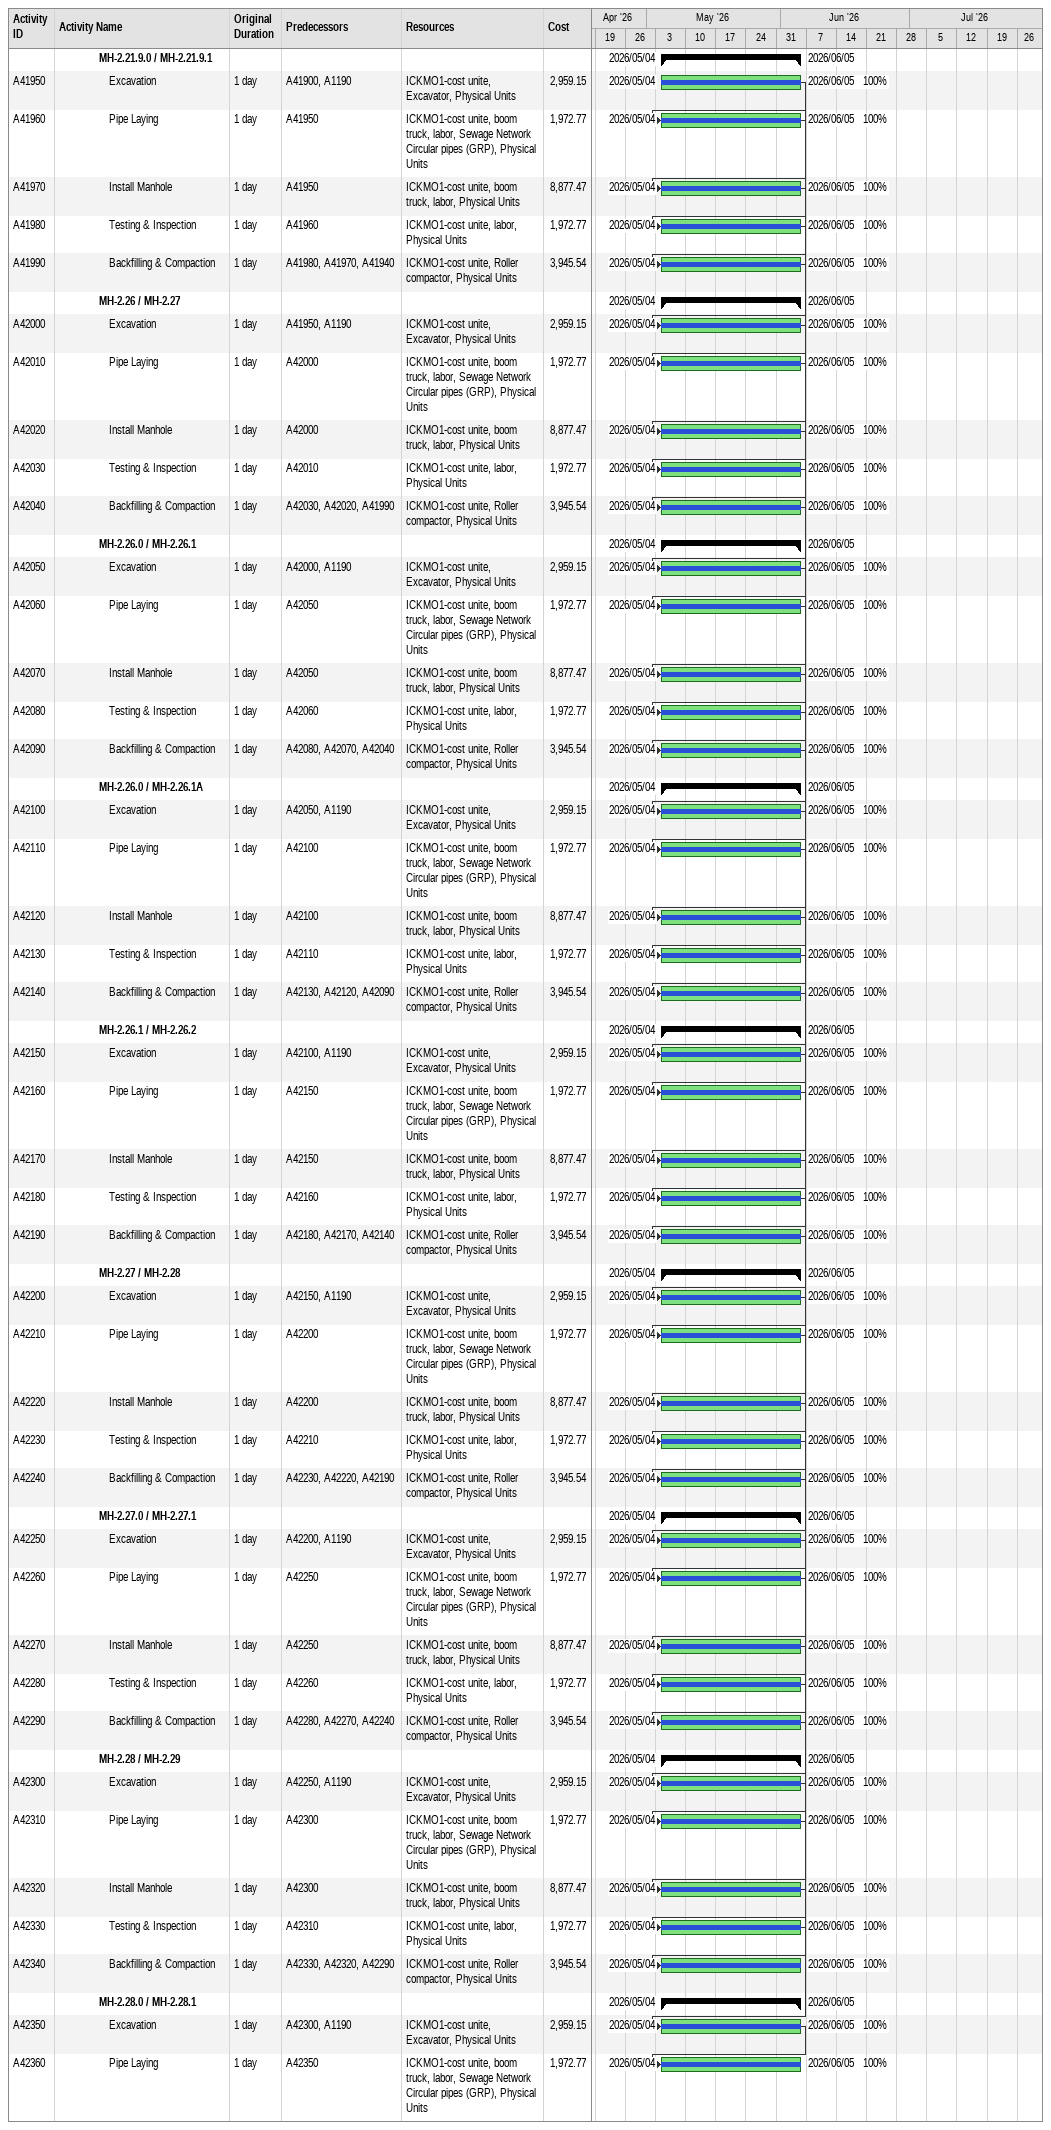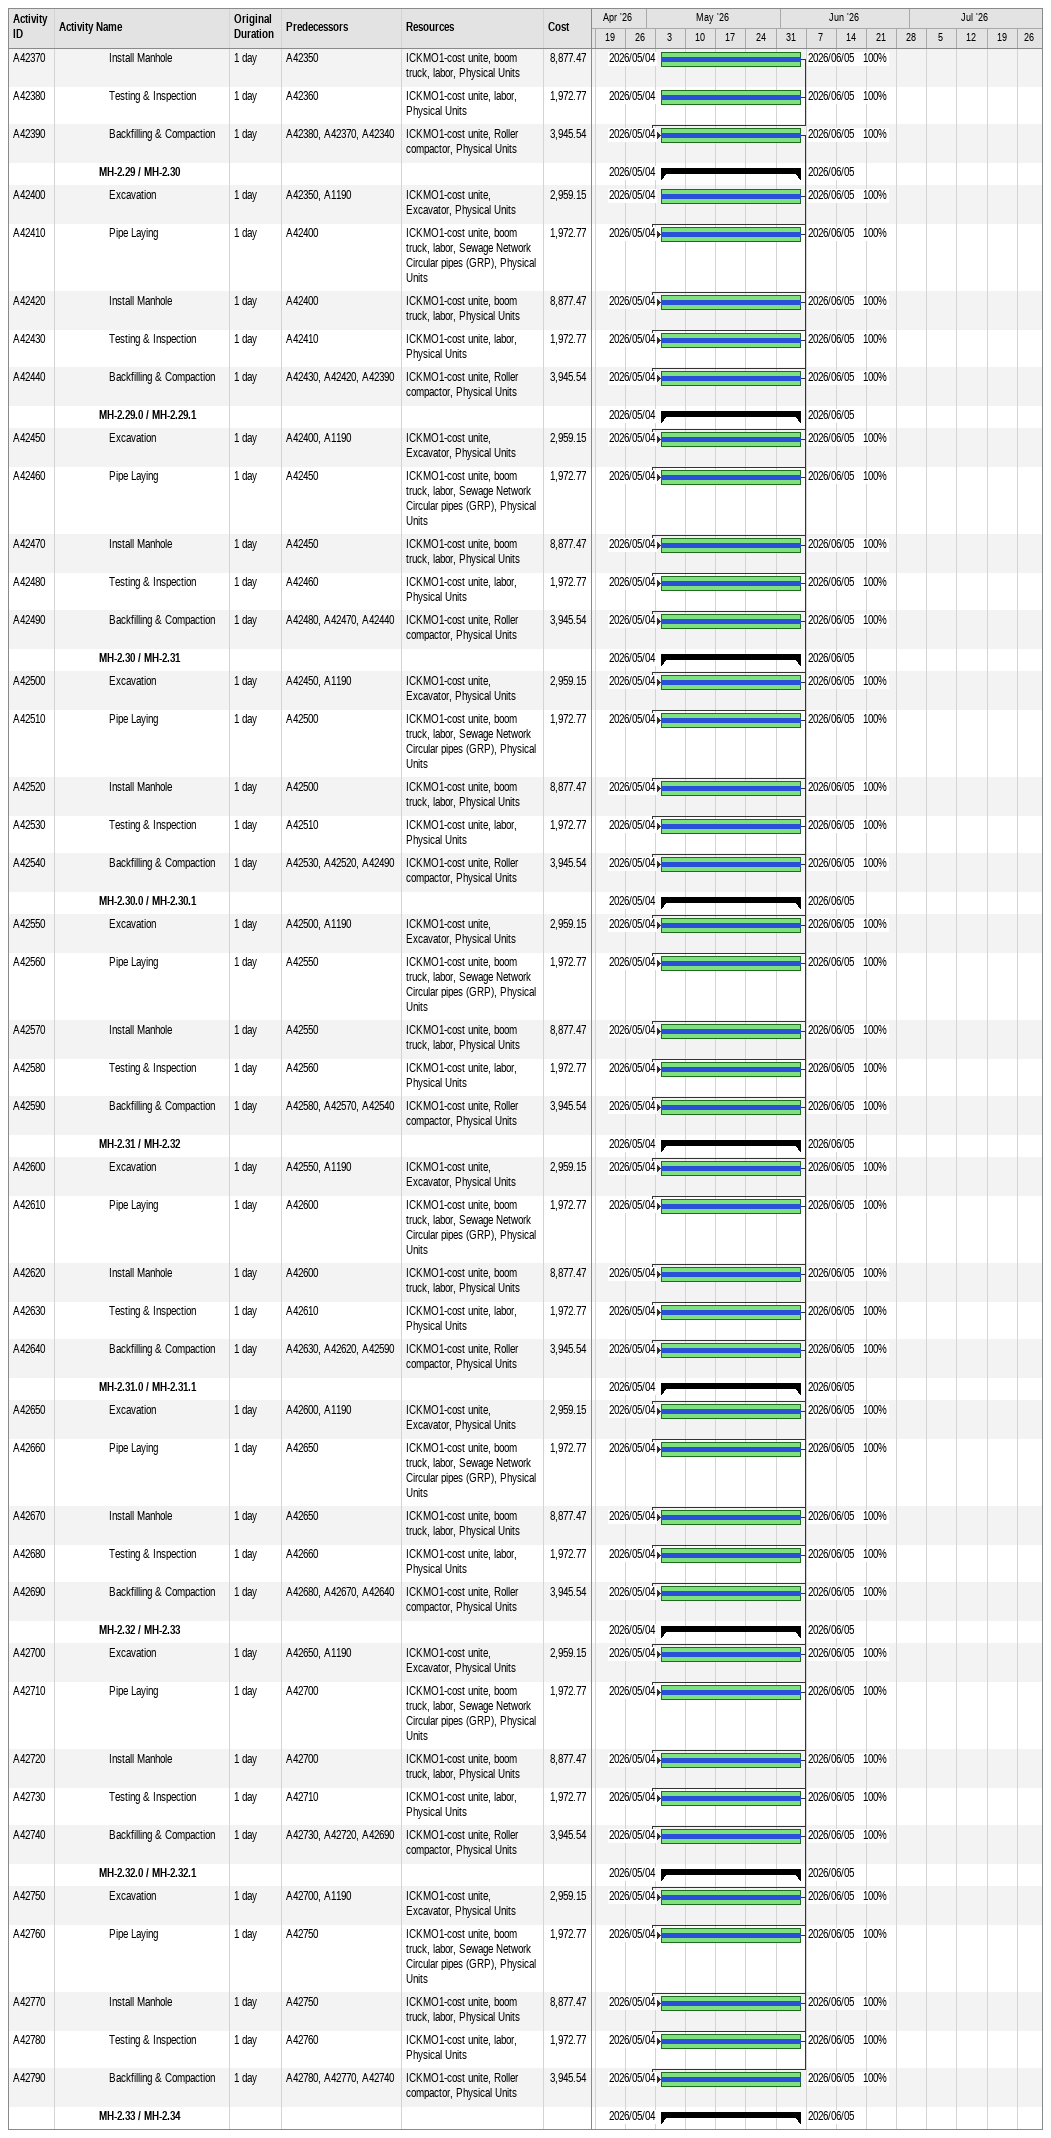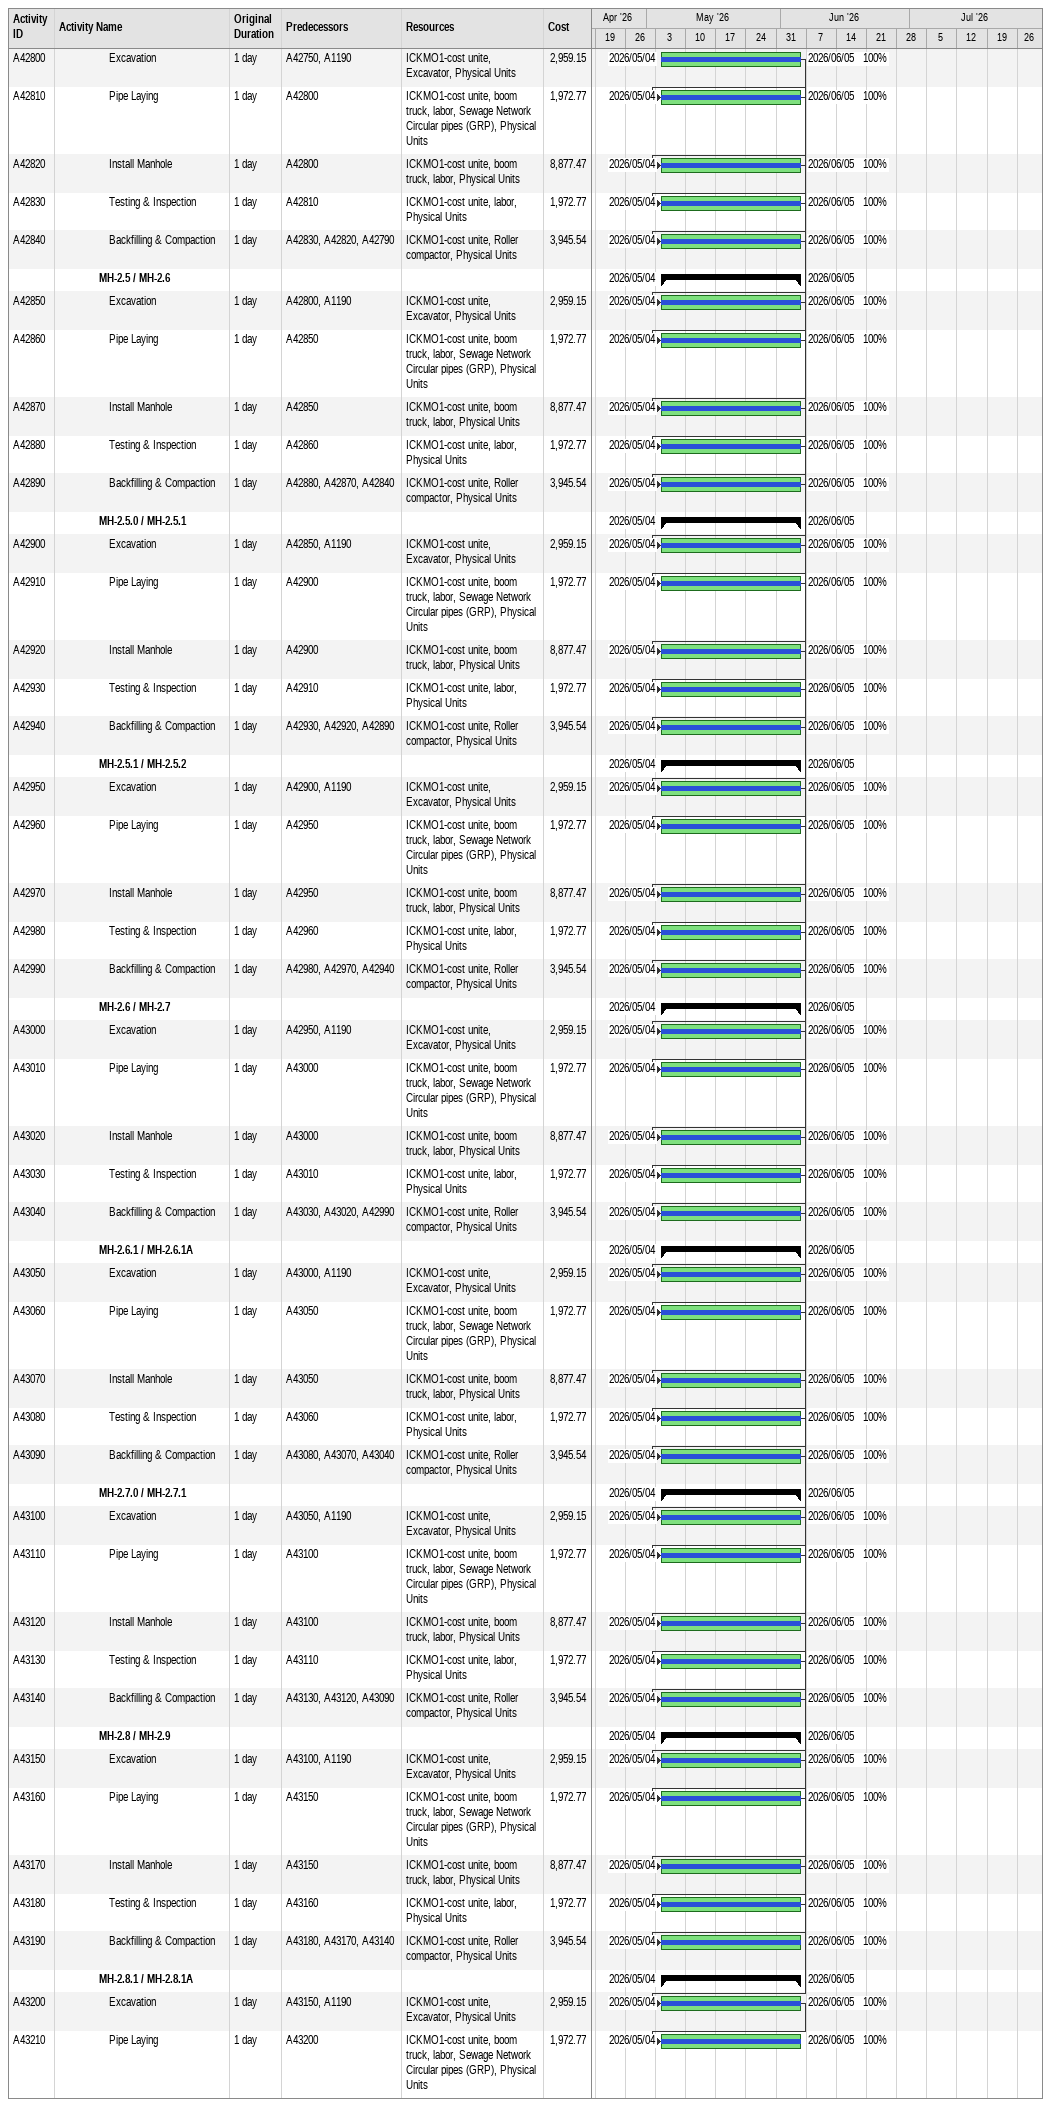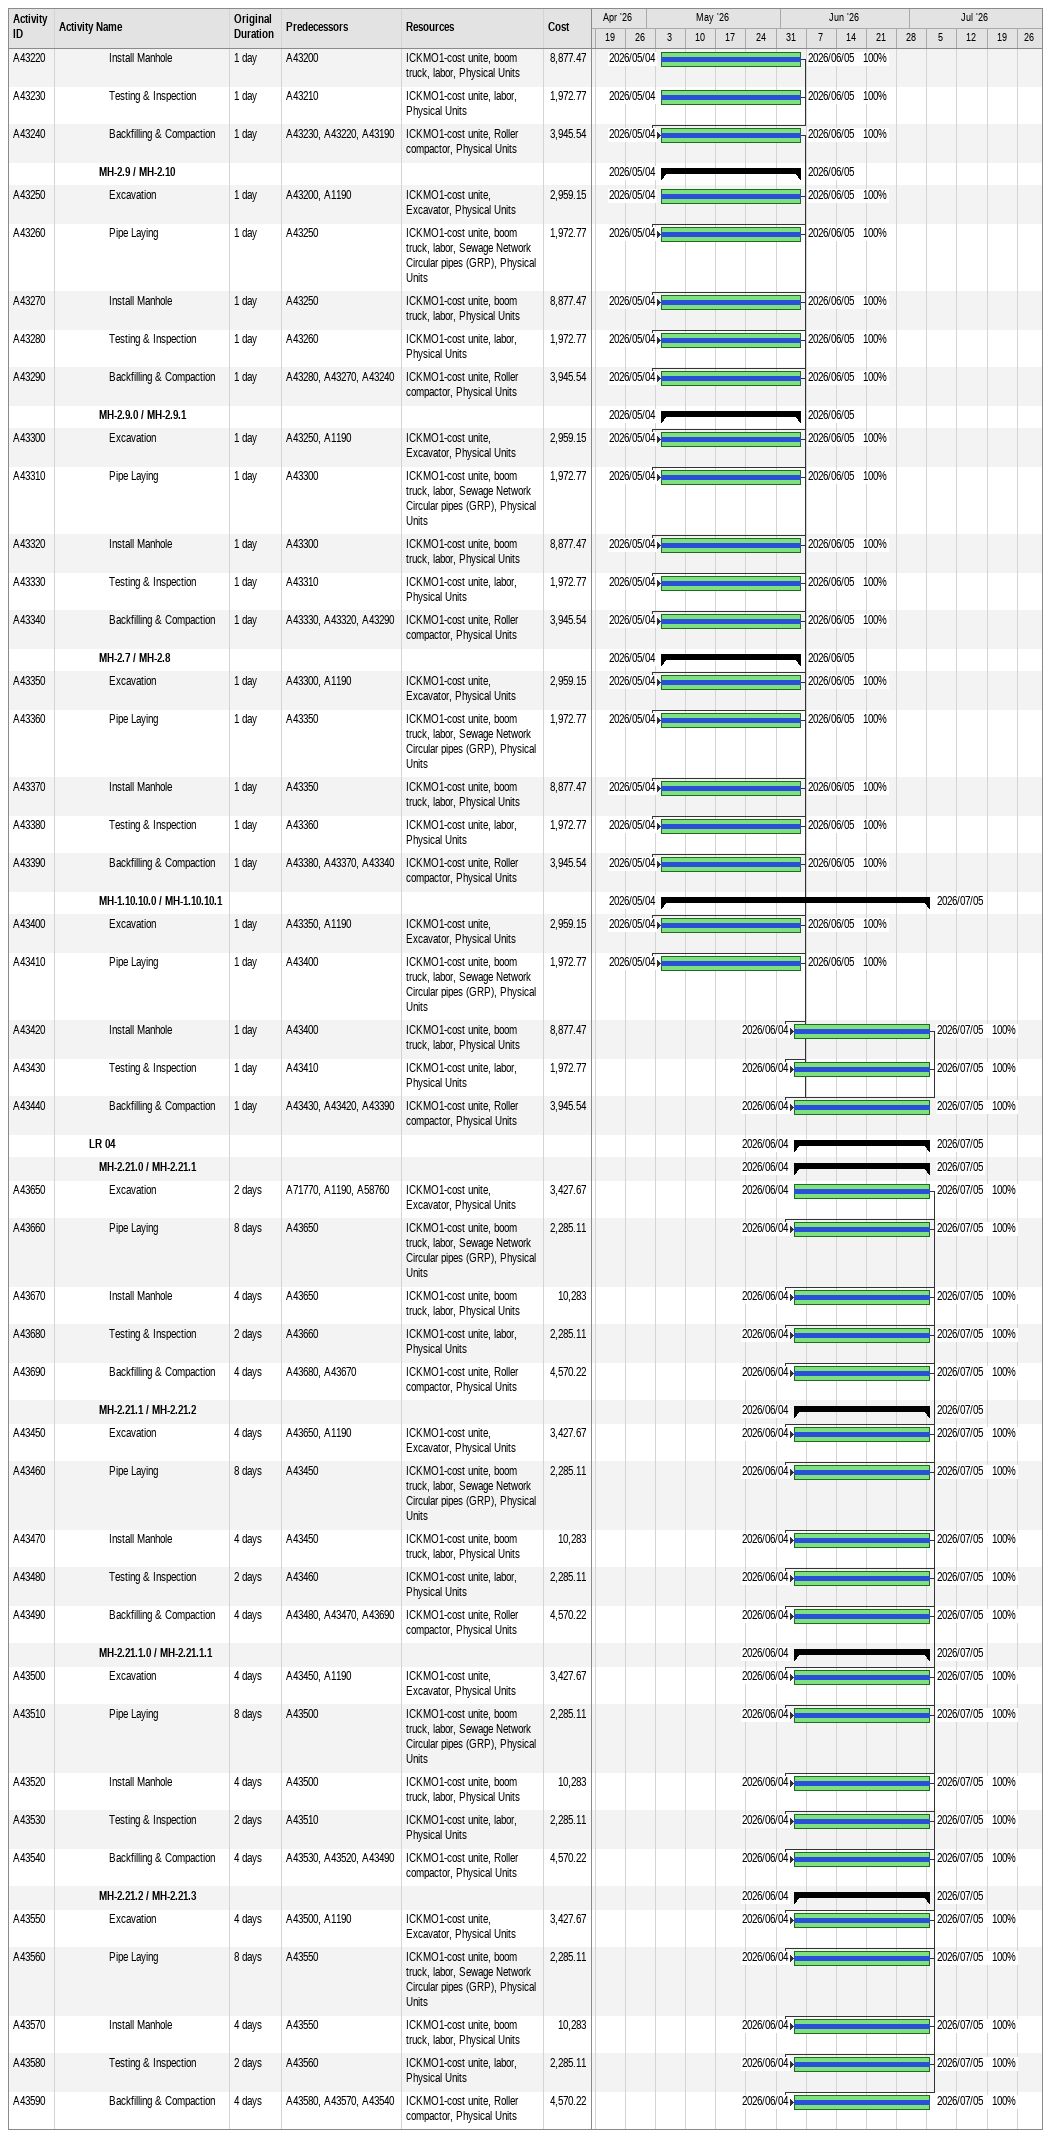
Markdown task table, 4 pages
| ID | Level | Task | Original duration | Start | Finish | Predecessors | Resources | % complete | Cost |
|---|---|---|---|---|---|---|---|---|---|
|  | 5 | **MH-2.21.9.0 / MH-2.21.9.1** |  | 2026-05-04 | 2026-06-05 |  |  |  |  |
| A41950 | 6 | Excavation | 1d | 2026-05-04 | 2026-06-05 | A41900, A1190 | ICKMO1-cost unite, Excavator, Physical Units | 100 | 2959.15 |
| A41960 | 6 | Pipe Laying | 1d | 2026-05-04 | 2026-06-05 | A41950 | ICKMO1-cost unite, boom truck, labor, Sewage Network Circular pipes (GRP), Physical Units | 100 | 1972.77 |
| A41970 | 6 | Install Manhole | 1d | 2026-05-04 | 2026-06-05 | A41950 | ICKMO1-cost unite, boom truck, labor, Physical Units | 100 | 8877.47 |
| A41980 | 6 | Testing & Inspection | 1d | 2026-05-04 | 2026-06-05 | A41960 | ICKMO1-cost unite, labor, Physical Units | 100 | 1972.77 |
| A41990 | 6 | Backfilling & Compaction | 1d | 2026-05-04 | 2026-06-05 | A41980, A41970, A41940 | ICKMO1-cost unite, Roller compactor, Physical Units | 100 | 3945.54 |
|  | 5 | **MH-2.26 / MH-2.27** |  | 2026-05-04 | 2026-06-05 |  |  |  |  |
| A42000 | 6 | Excavation | 1d | 2026-05-04 | 2026-06-05 | A41950, A1190 | ICKMO1-cost unite, Excavator, Physical Units | 100 | 2959.15 |
| A42010 | 6 | Pipe Laying | 1d | 2026-05-04 | 2026-06-05 | A42000 | ICKMO1-cost unite, boom truck, labor, Sewage Network Circular pipes (GRP), Physical Units | 100 | 1972.77 |
| A42020 | 6 | Install Manhole | 1d | 2026-05-04 | 2026-06-05 | A42000 | ICKMO1-cost unite, boom truck, labor, Physical Units | 100 | 8877.47 |
| A42030 | 6 | Testing & Inspection | 1d | 2026-05-04 | 2026-06-05 | A42010 | ICKMO1-cost unite, labor, Physical Units | 100 | 1972.77 |
| A42040 | 6 | Backfilling & Compaction | 1d | 2026-05-04 | 2026-06-05 | A42030, A42020, A41990 | ICKMO1-cost unite, Roller compactor, Physical Units | 100 | 3945.54 |
|  | 5 | **MH-2.26.0 / MH-2.26.1** |  | 2026-05-04 | 2026-06-05 |  |  |  |  |
| A42050 | 6 | Excavation | 1d | 2026-05-04 | 2026-06-05 | A42000, A1190 | ICKMO1-cost unite, Excavator, Physical Units | 100 | 2959.15 |
| A42060 | 6 | Pipe Laying | 1d | 2026-05-04 | 2026-06-05 | A42050 | ICKMO1-cost unite, boom truck, labor, Sewage Network Circular pipes (GRP), Physical Units | 100 | 1972.77 |
| A42070 | 6 | Install Manhole | 1d | 2026-05-04 | 2026-06-05 | A42050 | ICKMO1-cost unite, boom truck, labor, Physical Units | 100 | 8877.47 |
| A42080 | 6 | Testing & Inspection | 1d | 2026-05-04 | 2026-06-05 | A42060 | ICKMO1-cost unite, labor, Physical Units | 100 | 1972.77 |
| A42090 | 6 | Backfilling & Compaction | 1d | 2026-05-04 | 2026-06-05 | A42080, A42070, A42040 | ICKMO1-cost unite, Roller compactor, Physical Units | 100 | 3945.54 |
|  | 5 | **MH-2.26.0 / MH-2.26.1A** |  | 2026-05-04 | 2026-06-05 |  |  |  |  |
| A42100 | 6 | Excavation | 1d | 2026-05-04 | 2026-06-05 | A42050, A1190 | ICKMO1-cost unite, Excavator, Physical Units | 100 | 2959.15 |
| A42110 | 6 | Pipe Laying | 1d | 2026-05-04 | 2026-06-05 | A42100 | ICKMO1-cost unite, boom truck, labor, Sewage Network Circular pipes (GRP), Physical Units | 100 | 1972.77 |
| A42120 | 6 | Install Manhole | 1d | 2026-05-04 | 2026-06-05 | A42100 | ICKMO1-cost unite, boom truck, labor, Physical Units | 100 | 8877.47 |
| A42130 | 6 | Testing & Inspection | 1d | 2026-05-04 | 2026-06-05 | A42110 | ICKMO1-cost unite, labor, Physical Units | 100 | 1972.77 |
| A42140 | 6 | Backfilling & Compaction | 1d | 2026-05-04 | 2026-06-05 | A42130, A42120, A42090 | ICKMO1-cost unite, Roller compactor, Physical Units | 100 | 3945.54 |
|  | 5 | **MH-2.26.1 / MH-2.26.2** |  | 2026-05-04 | 2026-06-05 |  |  |  |  |
| A42150 | 6 | Excavation | 1d | 2026-05-04 | 2026-06-05 | A42100, A1190 | ICKMO1-cost unite, Excavator, Physical Units | 100 | 2959.15 |
| A42160 | 6 | Pipe Laying | 1d | 2026-05-04 | 2026-06-05 | A42150 | ICKMO1-cost unite, boom truck, labor, Sewage Network Circular pipes (GRP), Physical Units | 100 | 1972.77 |
| A42170 | 6 | Install Manhole | 1d | 2026-05-04 | 2026-06-05 | A42150 | ICKMO1-cost unite, boom truck, labor, Physical Units | 100 | 8877.47 |
| A42180 | 6 | Testing & Inspection | 1d | 2026-05-04 | 2026-06-05 | A42160 | ICKMO1-cost unite, labor, Physical Units | 100 | 1972.77 |
| A42190 | 6 | Backfilling & Compaction | 1d | 2026-05-04 | 2026-06-05 | A42180, A42170, A42140 | ICKMO1-cost unite, Roller compactor, Physical Units | 100 | 3945.54 |
|  | 5 | **MH-2.27 / MH-2.28** |  | 2026-05-04 | 2026-06-05 |  |  |  |  |
| A42200 | 6 | Excavation | 1d | 2026-05-04 | 2026-06-05 | A42150, A1190 | ICKMO1-cost unite, Excavator, Physical Units | 100 | 2959.15 |
| A42210 | 6 | Pipe Laying | 1d | 2026-05-04 | 2026-06-05 | A42200 | ICKMO1-cost unite, boom truck, labor, Sewage Network Circular pipes (GRP), Physical Units | 100 | 1972.77 |
| A42220 | 6 | Install Manhole | 1d | 2026-05-04 | 2026-06-05 | A42200 | ICKMO1-cost unite, boom truck, labor, Physical Units | 100 | 8877.47 |
| A42230 | 6 | Testing & Inspection | 1d | 2026-05-04 | 2026-06-05 | A42210 | ICKMO1-cost unite, labor, Physical Units | 100 | 1972.77 |
| A42240 | 6 | Backfilling & Compaction | 1d | 2026-05-04 | 2026-06-05 | A42230, A42220, A42190 | ICKMO1-cost unite, Roller compactor, Physical Units | 100 | 3945.54 |
|  | 5 | **MH-2.27.0 / MH-2.27.1** |  | 2026-05-04 | 2026-06-05 |  |  |  |  |
| A42250 | 6 | Excavation | 1d | 2026-05-04 | 2026-06-05 | A42200, A1190 | ICKMO1-cost unite, Excavator, Physical Units | 100 | 2959.15 |
| A42260 | 6 | Pipe Laying | 1d | 2026-05-04 | 2026-06-05 | A42250 | ICKMO1-cost unite, boom truck, labor, Sewage Network Circular pipes (GRP), Physical Units | 100 | 1972.77 |
| A42270 | 6 | Install Manhole | 1d | 2026-05-04 | 2026-06-05 | A42250 | ICKMO1-cost unite, boom truck, labor, Physical Units | 100 | 8877.47 |
| A42280 | 6 | Testing & Inspection | 1d | 2026-05-04 | 2026-06-05 | A42260 | ICKMO1-cost unite, labor, Physical Units | 100 | 1972.77 |
| A42290 | 6 | Backfilling & Compaction | 1d | 2026-05-04 | 2026-06-05 | A42280, A42270, A42240 | ICKMO1-cost unite, Roller compactor, Physical Units | 100 | 3945.54 |
|  | 5 | **MH-2.28 / MH-2.29** |  | 2026-05-04 | 2026-06-05 |  |  |  |  |
| A42300 | 6 | Excavation | 1d | 2026-05-04 | 2026-06-05 | A42250, A1190 | ICKMO1-cost unite, Excavator, Physical Units | 100 | 2959.15 |
| A42310 | 6 | Pipe Laying | 1d | 2026-05-04 | 2026-06-05 | A42300 | ICKMO1-cost unite, boom truck, labor, Sewage Network Circular pipes (GRP), Physical Units | 100 | 1972.77 |
| A42320 | 6 | Install Manhole | 1d | 2026-05-04 | 2026-06-05 | A42300 | ICKMO1-cost unite, boom truck, labor, Physical Units | 100 | 8877.47 |
| A42330 | 6 | Testing & Inspection | 1d | 2026-05-04 | 2026-06-05 | A42310 | ICKMO1-cost unite, labor, Physical Units | 100 | 1972.77 |
| A42340 | 6 | Backfilling & Compaction | 1d | 2026-05-04 | 2026-06-05 | A42330, A42320, A42290 | ICKMO1-cost unite, Roller compactor, Physical Units | 100 | 3945.54 |
|  | 5 | **MH-2.28.0 / MH-2.28.1** |  | 2026-05-04 | 2026-06-05 |  |  |  |  |
| A42350 | 6 | Excavation | 1d | 2026-05-04 | 2026-06-05 | A42300, A1190 | ICKMO1-cost unite, Excavator, Physical Units | 100 | 2959.15 |
| A42360 | 6 | Pipe Laying | 1d | 2026-05-04 | 2026-06-05 | A42350 | ICKMO1-cost unite, boom truck, labor, Sewage Network Circular pipes (GRP), Physical Units | 100 | 1972.77 |
| A42370 | 6 | Install Manhole | 1d | 2026-05-04 | 2026-06-05 | A42350 | ICKMO1-cost unite, boom truck, labor, Physical Units | 100 | 8877.47 |
| A42380 | 6 | Testing & Inspection | 1d | 2026-05-04 | 2026-06-05 | A42360 | ICKMO1-cost unite, labor, Physical Units | 100 | 1972.77 |
| A42390 | 6 | Backfilling & Compaction | 1d | 2026-05-04 | 2026-06-05 | A42380, A42370, A42340 | ICKMO1-cost unite, Roller compactor, Physical Units | 100 | 3945.54 |
|  | 5 | **MH-2.29 / MH-2.30** |  | 2026-05-04 | 2026-06-05 |  |  |  |  |
| A42400 | 6 | Excavation | 1d | 2026-05-04 | 2026-06-05 | A42350, A1190 | ICKMO1-cost unite, Excavator, Physical Units | 100 | 2959.15 |
| A42410 | 6 | Pipe Laying | 1d | 2026-05-04 | 2026-06-05 | A42400 | ICKMO1-cost unite, boom truck, labor, Sewage Network Circular pipes (GRP), Physical Units | 100 | 1972.77 |
| A42420 | 6 | Install Manhole | 1d | 2026-05-04 | 2026-06-05 | A42400 | ICKMO1-cost unite, boom truck, labor, Physical Units | 100 | 8877.47 |
| A42430 | 6 | Testing & Inspection | 1d | 2026-05-04 | 2026-06-05 | A42410 | ICKMO1-cost unite, labor, Physical Units | 100 | 1972.77 |
| A42440 | 6 | Backfilling & Compaction | 1d | 2026-05-04 | 2026-06-05 | A42430, A42420, A42390 | ICKMO1-cost unite, Roller compactor, Physical Units | 100 | 3945.54 |
|  | 5 | **MH-2.29.0 / MH-2.29.1** |  | 2026-05-04 | 2026-06-05 |  |  |  |  |
| A42450 | 6 | Excavation | 1d | 2026-05-04 | 2026-06-05 | A42400, A1190 | ICKMO1-cost unite, Excavator, Physical Units | 100 | 2959.15 |
| A42460 | 6 | Pipe Laying | 1d | 2026-05-04 | 2026-06-05 | A42450 | ICKMO1-cost unite, boom truck, labor, Sewage Network Circular pipes (GRP), Physical Units | 100 | 1972.77 |
| A42470 | 6 | Install Manhole | 1d | 2026-05-04 | 2026-06-05 | A42450 | ICKMO1-cost unite, boom truck, labor, Physical Units | 100 | 8877.47 |
| A42480 | 6 | Testing & Inspection | 1d | 2026-05-04 | 2026-06-05 | A42460 | ICKMO1-cost unite, labor, Physical Units | 100 | 1972.77 |
| A42490 | 6 | Backfilling & Compaction | 1d | 2026-05-04 | 2026-06-05 | A42480, A42470, A42440 | ICKMO1-cost unite, Roller compactor, Physical Units | 100 | 3945.54 |
|  | 5 | **MH-2.30 / MH-2.31** |  | 2026-05-04 | 2026-06-05 |  |  |  |  |
| A42500 | 6 | Excavation | 1d | 2026-05-04 | 2026-06-05 | A42450, A1190 | ICKMO1-cost unite, Excavator, Physical Units | 100 | 2959.15 |
| A42510 | 6 | Pipe Laying | 1d | 2026-05-04 | 2026-06-05 | A42500 | ICKMO1-cost unite, boom truck, labor, Sewage Network Circular pipes (GRP), Physical Units | 100 | 1972.77 |
| A42520 | 6 | Install Manhole | 1d | 2026-05-04 | 2026-06-05 | A42500 | ICKMO1-cost unite, boom truck, labor, Physical Units | 100 | 8877.47 |
| A42530 | 6 | Testing & Inspection | 1d | 2026-05-04 | 2026-06-05 | A42510 | ICKMO1-cost unite, labor, Physical Units | 100 | 1972.77 |
| A42540 | 6 | Backfilling & Compaction | 1d | 2026-05-04 | 2026-06-05 | A42530, A42520, A42490 | ICKMO1-cost unite, Roller compactor, Physical Units | 100 | 3945.54 |
|  | 5 | **MH-2.30.0 / MH-2.30.1** |  | 2026-05-04 | 2026-06-05 |  |  |  |  |
| A42550 | 6 | Excavation | 1d | 2026-05-04 | 2026-06-05 | A42500, A1190 | ICKMO1-cost unite, Excavator, Physical Units | 100 | 2959.15 |
| A42560 | 6 | Pipe Laying | 1d | 2026-05-04 | 2026-06-05 | A42550 | ICKMO1-cost unite, boom truck, labor, Sewage Network Circular pipes (GRP), Physical Units | 100 | 1972.77 |
| A42570 | 6 | Install Manhole | 1d | 2026-05-04 | 2026-06-05 | A42550 | ICKMO1-cost unite, boom truck, labor, Physical Units | 100 | 8877.47 |
| A42580 | 6 | Testing & Inspection | 1d | 2026-05-04 | 2026-06-05 | A42560 | ICKMO1-cost unite, labor, Physical Units | 100 | 1972.77 |
| A42590 | 6 | Backfilling & Compaction | 1d | 2026-05-04 | 2026-06-05 | A42580, A42570, A42540 | ICKMO1-cost unite, Roller compactor, Physical Units | 100 | 3945.54 |
|  | 5 | **MH-2.31 / MH-2.32** |  | 2026-05-04 | 2026-06-05 |  |  |  |  |
| A42600 | 6 | Excavation | 1d | 2026-05-04 | 2026-06-05 | A42550, A1190 | ICKMO1-cost unite, Excavator, Physical Units | 100 | 2959.15 |
| A42610 | 6 | Pipe Laying | 1d | 2026-05-04 | 2026-06-05 | A42600 | ICKMO1-cost unite, boom truck, labor, Sewage Network Circular pipes (GRP), Physical Units | 100 | 1972.77 |
| A42620 | 6 | Install Manhole | 1d | 2026-05-04 | 2026-06-05 | A42600 | ICKMO1-cost unite, boom truck, labor, Physical Units | 100 | 8877.47 |
| A42630 | 6 | Testing & Inspection | 1d | 2026-05-04 | 2026-06-05 | A42610 | ICKMO1-cost unite, labor, Physical Units | 100 | 1972.77 |
| A42640 | 6 | Backfilling & Compaction | 1d | 2026-05-04 | 2026-06-05 | A42630, A42620, A42590 | ICKMO1-cost unite, Roller compactor, Physical Units | 100 | 3945.54 |
|  | 5 | **MH-2.31.0 / MH-2.31.1** |  | 2026-05-04 | 2026-06-05 |  |  |  |  |
| A42650 | 6 | Excavation | 1d | 2026-05-04 | 2026-06-05 | A42600, A1190 | ICKMO1-cost unite, Excavator, Physical Units | 100 | 2959.15 |
| A42660 | 6 | Pipe Laying | 1d | 2026-05-04 | 2026-06-05 | A42650 | ICKMO1-cost unite, boom truck, labor, Sewage Network Circular pipes (GRP), Physical Units | 100 | 1972.77 |
| A42670 | 6 | Install Manhole | 1d | 2026-05-04 | 2026-06-05 | A42650 | ICKMO1-cost unite, boom truck, labor, Physical Units | 100 | 8877.47 |
| A42680 | 6 | Testing & Inspection | 1d | 2026-05-04 | 2026-06-05 | A42660 | ICKMO1-cost unite, labor, Physical Units | 100 | 1972.77 |
| A42690 | 6 | Backfilling & Compaction | 1d | 2026-05-04 | 2026-06-05 | A42680, A42670, A42640 | ICKMO1-cost unite, Roller compactor, Physical Units | 100 | 3945.54 |
|  | 5 | **MH-2.32 / MH-2.33** |  | 2026-05-04 | 2026-06-05 |  |  |  |  |
| A42700 | 6 | Excavation | 1d | 2026-05-04 | 2026-06-05 | A42650, A1190 | ICKMO1-cost unite, Excavator, Physical Units | 100 | 2959.15 |
| A42710 | 6 | Pipe Laying | 1d | 2026-05-04 | 2026-06-05 | A42700 | ICKMO1-cost unite, boom truck, labor, Sewage Network Circular pipes (GRP), Physical Units | 100 | 1972.77 |
| A42720 | 6 | Install Manhole | 1d | 2026-05-04 | 2026-06-05 | A42700 | ICKMO1-cost unite, boom truck, labor, Physical Units | 100 | 8877.47 |
| A42730 | 6 | Testing & Inspection | 1d | 2026-05-04 | 2026-06-05 | A42710 | ICKMO1-cost unite, labor, Physical Units | 100 | 1972.77 |
| A42740 | 6 | Backfilling & Compaction | 1d | 2026-05-04 | 2026-06-05 | A42730, A42720, A42690 | ICKMO1-cost unite, Roller compactor, Physical Units | 100 | 3945.54 |
|  | 5 | **MH-2.32.0 / MH-2.32.1** |  | 2026-05-04 | 2026-06-05 |  |  |  |  |
| A42750 | 6 | Excavation | 1d | 2026-05-04 | 2026-06-05 | A42700, A1190 | ICKMO1-cost unite, Excavator, Physical Units | 100 | 2959.15 |
| A42760 | 6 | Pipe Laying | 1d | 2026-05-04 | 2026-06-05 | A42750 | ICKMO1-cost unite, boom truck, labor, Sewage Network Circular pipes (GRP), Physical Units | 100 | 1972.77 |
| A42770 | 6 | Install Manhole | 1d | 2026-05-04 | 2026-06-05 | A42750 | ICKMO1-cost unite, boom truck, labor, Physical Units | 100 | 8877.47 |
| A42780 | 6 | Testing & Inspection | 1d | 2026-05-04 | 2026-06-05 | A42760 | ICKMO1-cost unite, labor, Physical Units | 100 | 1972.77 |
| A42790 | 6 | Backfilling & Compaction | 1d | 2026-05-04 | 2026-06-05 | A42780, A42770, A42740 | ICKMO1-cost unite, Roller compactor, Physical Units | 100 | 3945.54 |
|  | 5 | **MH-2.33 / MH-2.34** |  | 2026-05-04 | 2026-06-05 |  |  |  |  |
| A42800 | 6 | Excavation | 1d | 2026-05-04 | 2026-06-05 | A42750, A1190 | ICKMO1-cost unite, Excavator, Physical Units | 100 | 2959.15 |
| A42810 | 6 | Pipe Laying | 1d | 2026-05-04 | 2026-06-05 | A42800 | ICKMO1-cost unite, boom truck, labor, Sewage Network Circular pipes (GRP), Physical Units | 100 | 1972.77 |
| A42820 | 6 | Install Manhole | 1d | 2026-05-04 | 2026-06-05 | A42800 | ICKMO1-cost unite, boom truck, labor, Physical Units | 100 | 8877.47 |
| A42830 | 6 | Testing & Inspection | 1d | 2026-05-04 | 2026-06-05 | A42810 | ICKMO1-cost unite, labor, Physical Units | 100 | 1972.77 |
| A42840 | 6 | Backfilling & Compaction | 1d | 2026-05-04 | 2026-06-05 | A42830, A42820, A42790 | ICKMO1-cost unite, Roller compactor, Physical Units | 100 | 3945.54 |
|  | 5 | **MH-2.5 / MH-2.6** |  | 2026-05-04 | 2026-06-05 |  |  |  |  |
| A42850 | 6 | Excavation | 1d | 2026-05-04 | 2026-06-05 | A42800, A1190 | ICKMO1-cost unite, Excavator, Physical Units | 100 | 2959.15 |
| A42860 | 6 | Pipe Laying | 1d | 2026-05-04 | 2026-06-05 | A42850 | ICKMO1-cost unite, boom truck, labor, Sewage Network Circular pipes (GRP), Physical Units | 100 | 1972.77 |
| A42870 | 6 | Install Manhole | 1d | 2026-05-04 | 2026-06-05 | A42850 | ICKMO1-cost unite, boom truck, labor, Physical Units | 100 | 8877.47 |
| A42880 | 6 | Testing & Inspection | 1d | 2026-05-04 | 2026-06-05 | A42860 | ICKMO1-cost unite, labor, Physical Units | 100 | 1972.77 |
| A42890 | 6 | Backfilling & Compaction | 1d | 2026-05-04 | 2026-06-05 | A42880, A42870, A42840 | ICKMO1-cost unite, Roller compactor, Physical Units | 100 | 3945.54 |
|  | 5 | **MH-2.5.0 / MH-2.5.1** |  | 2026-05-04 | 2026-06-05 |  |  |  |  |
| A42900 | 6 | Excavation | 1d | 2026-05-04 | 2026-06-05 | A42850, A1190 | ICKMO1-cost unite, Excavator, Physical Units | 100 | 2959.15 |
| A42910 | 6 | Pipe Laying | 1d | 2026-05-04 | 2026-06-05 | A42900 | ICKMO1-cost unite, boom truck, labor, Sewage Network Circular pipes (GRP), Physical Units | 100 | 1972.77 |
| A42920 | 6 | Install Manhole | 1d | 2026-05-04 | 2026-06-05 | A42900 | ICKMO1-cost unite, boom truck, labor, Physical Units | 100 | 8877.47 |
| A42930 | 6 | Testing & Inspection | 1d | 2026-05-04 | 2026-06-05 | A42910 | ICKMO1-cost unite, labor, Physical Units | 100 | 1972.77 |
| A42940 | 6 | Backfilling & Compaction | 1d | 2026-05-04 | 2026-06-05 | A42930, A42920, A42890 | ICKMO1-cost unite, Roller compactor, Physical Units | 100 | 3945.54 |
|  | 5 | **MH-2.5.1 / MH-2.5.2** |  | 2026-05-04 | 2026-06-05 |  |  |  |  |
| A42950 | 6 | Excavation | 1d | 2026-05-04 | 2026-06-05 | A42900, A1190 | ICKMO1-cost unite, Excavator, Physical Units | 100 | 2959.15 |
| A42960 | 6 | Pipe Laying | 1d | 2026-05-04 | 2026-06-05 | A42950 | ICKMO1-cost unite, boom truck, labor, Sewage Network Circular pipes (GRP), Physical Units | 100 | 1972.77 |
| A42970 | 6 | Install Manhole | 1d | 2026-05-04 | 2026-06-05 | A42950 | ICKMO1-cost unite, boom truck, labor, Physical Units | 100 | 8877.47 |
| A42980 | 6 | Testing & Inspection | 1d | 2026-05-04 | 2026-06-05 | A42960 | ICKMO1-cost unite, labor, Physical Units | 100 | 1972.77 |
| A42990 | 6 | Backfilling & Compaction | 1d | 2026-05-04 | 2026-06-05 | A42980, A42970, A42940 | ICKMO1-cost unite, Roller compactor, Physical Units | 100 | 3945.54 |
|  | 5 | **MH-2.6 / MH-2.7** |  | 2026-05-04 | 2026-06-05 |  |  |  |  |
| A43000 | 6 | Excavation | 1d | 2026-05-04 | 2026-06-05 | A42950, A1190 | ICKMO1-cost unite, Excavator, Physical Units | 100 | 2959.15 |
| A43010 | 6 | Pipe Laying | 1d | 2026-05-04 | 2026-06-05 | A43000 | ICKMO1-cost unite, boom truck, labor, Sewage Network Circular pipes (GRP), Physical Units | 100 | 1972.77 |
| A43020 | 6 | Install Manhole | 1d | 2026-05-04 | 2026-06-05 | A43000 | ICKMO1-cost unite, boom truck, labor, Physical Units | 100 | 8877.47 |
| A43030 | 6 | Testing & Inspection | 1d | 2026-05-04 | 2026-06-05 | A43010 | ICKMO1-cost unite, labor, Physical Units | 100 | 1972.77 |
| A43040 | 6 | Backfilling & Compaction | 1d | 2026-05-04 | 2026-06-05 | A43030, A43020, A42990 | ICKMO1-cost unite, Roller compactor, Physical Units | 100 | 3945.54 |
|  | 5 | **MH-2.6.1 / MH-2.6.1A** |  | 2026-05-04 | 2026-06-05 |  |  |  |  |
| A43050 | 6 | Excavation | 1d | 2026-05-04 | 2026-06-05 | A43000, A1190 | ICKMO1-cost unite, Excavator, Physical Units | 100 | 2959.15 |
| A43060 | 6 | Pipe Laying | 1d | 2026-05-04 | 2026-06-05 | A43050 | ICKMO1-cost unite, boom truck, labor, Sewage Network Circular pipes (GRP), Physical Units | 100 | 1972.77 |
| A43070 | 6 | Install Manhole | 1d | 2026-05-04 | 2026-06-05 | A43050 | ICKMO1-cost unite, boom truck, labor, Physical Units | 100 | 8877.47 |
| A43080 | 6 | Testing & Inspection | 1d | 2026-05-04 | 2026-06-05 | A43060 | ICKMO1-cost unite, labor, Physical Units | 100 | 1972.77 |
| A43090 | 6 | Backfilling & Compaction | 1d | 2026-05-04 | 2026-06-05 | A43080, A43070, A43040 | ICKMO1-cost unite, Roller compactor, Physical Units | 100 | 3945.54 |
|  | 5 | **MH-2.7.0 / MH-2.7.1** |  | 2026-05-04 | 2026-06-05 |  |  |  |  |
| A43100 | 6 | Excavation | 1d | 2026-05-04 | 2026-06-05 | A43050, A1190 | ICKMO1-cost unite, Excavator, Physical Units | 100 | 2959.15 |
| A43110 | 6 | Pipe Laying | 1d | 2026-05-04 | 2026-06-05 | A43100 | ICKMO1-cost unite, boom truck, labor, Sewage Network Circular pipes (GRP), Physical Units | 100 | 1972.77 |
| A43120 | 6 | Install Manhole | 1d | 2026-05-04 | 2026-06-05 | A43100 | ICKMO1-cost unite, boom truck, labor, Physical Units | 100 | 8877.47 |
| A43130 | 6 | Testing & Inspection | 1d | 2026-05-04 | 2026-06-05 | A43110 | ICKMO1-cost unite, labor, Physical Units | 100 | 1972.77 |
| A43140 | 6 | Backfilling & Compaction | 1d | 2026-05-04 | 2026-06-05 | A43130, A43120, A43090 | ICKMO1-cost unite, Roller compactor, Physical Units | 100 | 3945.54 |
|  | 5 | **MH-2.8 / MH-2.9** |  | 2026-05-04 | 2026-06-05 |  |  |  |  |
| A43150 | 6 | Excavation | 1d | 2026-05-04 | 2026-06-05 | A43100, A1190 | ICKMO1-cost unite, Excavator, Physical Units | 100 | 2959.15 |
| A43160 | 6 | Pipe Laying | 1d | 2026-05-04 | 2026-06-05 | A43150 | ICKMO1-cost unite, boom truck, labor, Sewage Network Circular pipes (GRP), Physical Units | 100 | 1972.77 |
| A43170 | 6 | Install Manhole | 1d | 2026-05-04 | 2026-06-05 | A43150 | ICKMO1-cost unite, boom truck, labor, Physical Units | 100 | 8877.47 |
| A43180 | 6 | Testing & Inspection | 1d | 2026-05-04 | 2026-06-05 | A43160 | ICKMO1-cost unite, labor, Physical Units | 100 | 1972.77 |
| A43190 | 6 | Backfilling & Compaction | 1d | 2026-05-04 | 2026-06-05 | A43180, A43170, A43140 | ICKMO1-cost unite, Roller compactor, Physical Units | 100 | 3945.54 |
|  | 5 | **MH-2.8.1 / MH-2.8.1A** |  | 2026-05-04 | 2026-06-05 |  |  |  |  |
| A43200 | 6 | Excavation | 1d | 2026-05-04 | 2026-06-05 | A43150, A1190 | ICKMO1-cost unite, Excavator, Physical Units | 100 | 2959.15 |
| A43210 | 6 | Pipe Laying | 1d | 2026-05-04 | 2026-06-05 | A43200 | ICKMO1-cost unite, boom truck, labor, Sewage Network Circular pipes (GRP), Physical Units | 100 | 1972.77 |
| A43220 | 6 | Install Manhole | 1d | 2026-05-04 | 2026-06-05 | A43200 | ICKMO1-cost unite, boom truck, labor, Physical Units | 100 | 8877.47 |
| A43230 | 6 | Testing & Inspection | 1d | 2026-05-04 | 2026-06-05 | A43210 | ICKMO1-cost unite, labor, Physical Units | 100 | 1972.77 |
| A43240 | 6 | Backfilling & Compaction | 1d | 2026-05-04 | 2026-06-05 | A43230, A43220, A43190 | ICKMO1-cost unite, Roller compactor, Physical Units | 100 | 3945.54 |
|  | 5 | **MH-2.9 / MH-2.10** |  | 2026-05-04 | 2026-06-05 |  |  |  |  |
| A43250 | 6 | Excavation | 1d | 2026-05-04 | 2026-06-05 | A43200, A1190 | ICKMO1-cost unite, Excavator, Physical Units | 100 | 2959.15 |
| A43260 | 6 | Pipe Laying | 1d | 2026-05-04 | 2026-06-05 | A43250 | ICKMO1-cost unite, boom truck, labor, Sewage Network Circular pipes (GRP), Physical Units | 100 | 1972.77 |
| A43270 | 6 | Install Manhole | 1d | 2026-05-04 | 2026-06-05 | A43250 | ICKMO1-cost unite, boom truck, labor, Physical Units | 100 | 8877.47 |
| A43280 | 6 | Testing & Inspection | 1d | 2026-05-04 | 2026-06-05 | A43260 | ICKMO1-cost unite, labor, Physical Units | 100 | 1972.77 |
| A43290 | 6 | Backfilling & Compaction | 1d | 2026-05-04 | 2026-06-05 | A43280, A43270, A43240 | ICKMO1-cost unite, Roller compactor, Physical Units | 100 | 3945.54 |
|  | 5 | **MH-2.9.0 / MH-2.9.1** |  | 2026-05-04 | 2026-06-05 |  |  |  |  |
| A43300 | 6 | Excavation | 1d | 2026-05-04 | 2026-06-05 | A43250, A1190 | ICKMO1-cost unite, Excavator, Physical Units | 100 | 2959.15 |
| A43310 | 6 | Pipe Laying | 1d | 2026-05-04 | 2026-06-05 | A43300 | ICKMO1-cost unite, boom truck, labor, Sewage Network Circular pipes (GRP), Physical Units | 100 | 1972.77 |
| A43320 | 6 | Install Manhole | 1d | 2026-05-04 | 2026-06-05 | A43300 | ICKMO1-cost unite, boom truck, labor, Physical Units | 100 | 8877.47 |
| A43330 | 6 | Testing & Inspection | 1d | 2026-05-04 | 2026-06-05 | A43310 | ICKMO1-cost unite, labor, Physical Units | 100 | 1972.77 |
| A43340 | 6 | Backfilling & Compaction | 1d | 2026-05-04 | 2026-06-05 | A43330, A43320, A43290 | ICKMO1-cost unite, Roller compactor, Physical Units | 100 | 3945.54 |
|  | 5 | **MH-2.7 / MH-2.8** |  | 2026-05-04 | 2026-06-05 |  |  |  |  |
| A43350 | 6 | Excavation | 1d | 2026-05-04 | 2026-06-05 | A43300, A1190 | ICKMO1-cost unite, Excavator, Physical Units | 100 | 2959.15 |
| A43360 | 6 | Pipe Laying | 1d | 2026-05-04 | 2026-06-05 | A43350 | ICKMO1-cost unite, boom truck, labor, Sewage Network Circular pipes (GRP), Physical Units | 100 | 1972.77 |
| A43370 | 6 | Install Manhole | 1d | 2026-05-04 | 2026-06-05 | A43350 | ICKMO1-cost unite, boom truck, labor, Physical Units | 100 | 8877.47 |
| A43380 | 6 | Testing & Inspection | 1d | 2026-05-04 | 2026-06-05 | A43360 | ICKMO1-cost unite, labor, Physical Units | 100 | 1972.77 |
| A43390 | 6 | Backfilling & Compaction | 1d | 2026-05-04 | 2026-06-05 | A43380, A43370, A43340 | ICKMO1-cost unite, Roller compactor, Physical Units | 100 | 3945.54 |
|  | 5 | **MH-1.10.10.0 / MH-1.10.10.1** |  | 2026-05-04 | 2026-07-05 |  |  |  |  |
| A43400 | 6 | Excavation | 1d | 2026-05-04 | 2026-06-05 | A43350, A1190 | ICKMO1-cost unite, Excavator, Physical Units | 100 | 2959.15 |
| A43410 | 6 | Pipe Laying | 1d | 2026-05-04 | 2026-06-05 | A43400 | ICKMO1-cost unite, boom truck, labor, Sewage Network Circular pipes (GRP), Physical Units | 100 | 1972.77 |
| A43420 | 6 | Install Manhole | 1d | 2026-06-04 | 2026-07-05 | A43400 | ICKMO1-cost unite, boom truck, labor, Physical Units | 100 | 8877.47 |
| A43430 | 6 | Testing & Inspection | 1d | 2026-06-04 | 2026-07-05 | A43410 | ICKMO1-cost unite, labor, Physical Units | 100 | 1972.77 |
| A43440 | 6 | Backfilling & Compaction | 1d | 2026-06-04 | 2026-07-05 | A43430, A43420, A43390 | ICKMO1-cost unite, Roller compactor, Physical Units | 100 | 3945.54 |
|  | 4 | **LR 04** |  | 2026-06-04 | 2026-07-05 |  |  |  |  |
|  | 5 | **MH-2.21.0 / MH-2.21.1** |  | 2026-06-04 | 2026-07-05 |  |  |  |  |
| A43650 | 6 | Excavation | 2d | 2026-06-04 | 2026-07-05 | A71770, A1190, A58760 | ICKMO1-cost unite, Excavator, Physical Units | 100 | 3427.67 |
| A43660 | 6 | Pipe Laying | 8d | 2026-06-04 | 2026-07-05 | A43650 | ICKMO1-cost unite, boom truck, labor, Sewage Network Circular pipes (GRP), Physical Units | 100 | 2285.11 |
| A43670 | 6 | Install Manhole | 4d | 2026-06-04 | 2026-07-05 | A43650 | ICKMO1-cost unite, boom truck, labor, Physical Units | 100 | 10283 |
| A43680 | 6 | Testing & Inspection | 2d | 2026-06-04 | 2026-07-05 | A43660 | ICKMO1-cost unite, labor, Physical Units | 100 | 2285.11 |
| A43690 | 6 | Backfilling & Compaction | 4d | 2026-06-04 | 2026-07-05 | A43680, A43670 | ICKMO1-cost unite, Roller compactor, Physical Units | 100 | 4570.22 |
|  | 5 | **MH-2.21.1 / MH-2.21.2** |  | 2026-06-04 | 2026-07-05 |  |  |  |  |
| A43450 | 6 | Excavation | 4d | 2026-06-04 | 2026-07-05 | A43650, A1190 | ICKMO1-cost unite, Excavator, Physical Units | 100 | 3427.67 |
| A43460 | 6 | Pipe Laying | 8d | 2026-06-04 | 2026-07-05 | A43450 | ICKMO1-cost unite, boom truck, labor, Sewage Network Circular pipes (GRP), Physical Units | 100 | 2285.11 |
| A43470 | 6 | Install Manhole | 4d | 2026-06-04 | 2026-07-05 | A43450 | ICKMO1-cost unite, boom truck, labor, Physical Units | 100 | 10283 |
| A43480 | 6 | Testing & Inspection | 2d | 2026-06-04 | 2026-07-05 | A43460 | ICKMO1-cost unite, labor, Physical Units | 100 | 2285.11 |
| A43490 | 6 | Backfilling & Compaction | 4d | 2026-06-04 | 2026-07-05 | A43480, A43470, A43690 | ICKMO1-cost unite, Roller compactor, Physical Units | 100 | 4570.22 |
|  | 5 | **MH-2.21.1.0 / MH-2.21.1.1** |  | 2026-06-04 | 2026-07-05 |  |  |  |  |
| A43500 | 6 | Excavation | 4d | 2026-06-04 | 2026-07-05 | A43450, A1190 | ICKMO1-cost unite, Excavator, Physical Units | 100 | 3427.67 |
| A43510 | 6 | Pipe Laying | 8d | 2026-06-04 | 2026-07-05 | A43500 | ICKMO1-cost unite, boom truck, labor, Sewage Network Circular pipes (GRP), Physical Units | 100 | 2285.11 |
| A43520 | 6 | Install Manhole | 4d | 2026-06-04 | 2026-07-05 | A43500 | ICKMO1-cost unite, boom truck, labor, Physical Units | 100 | 10283 |
| A43530 | 6 | Testing & Inspection | 2d | 2026-06-04 | 2026-07-05 | A43510 | ICKMO1-cost unite, labor, Physical Units | 100 | 2285.11 |
| A43540 | 6 | Backfilling & Compaction | 4d | 2026-06-04 | 2026-07-05 | A43530, A43520, A43490 | ICKMO1-cost unite, Roller compactor, Physical Units | 100 | 4570.22 |
|  | 5 | **MH-2.21.2 / MH-2.21.3** |  | 2026-06-04 | 2026-07-05 |  |  |  |  |
| A43550 | 6 | Excavation | 4d | 2026-06-04 | 2026-07-05 | A43500, A1190 | ICKMO1-cost unite, Excavator, Physical Units | 100 | 3427.67 |
| A43560 | 6 | Pipe Laying | 8d | 2026-06-04 | 2026-07-05 | A43550 | ICKMO1-cost unite, boom truck, labor, Sewage Network Circular pipes (GRP), Physical Units | 100 | 2285.11 |
| A43570 | 6 | Install Manhole | 4d | 2026-06-04 | 2026-07-05 | A43550 | ICKMO1-cost unite, boom truck, labor, Physical Units | 100 | 10283 |
| A43580 | 6 | Testing & Inspection | 2d | 2026-06-04 | 2026-07-05 | A43560 | ICKMO1-cost unite, labor, Physical Units | 100 | 2285.11 |
| A43590 | 6 | Backfilling & Compaction | 4d | 2026-06-04 | 2026-07-05 | A43580, A43570, A43540 | ICKMO1-cost unite, Roller compactor, Physical Units | 100 | 4570.22 |
